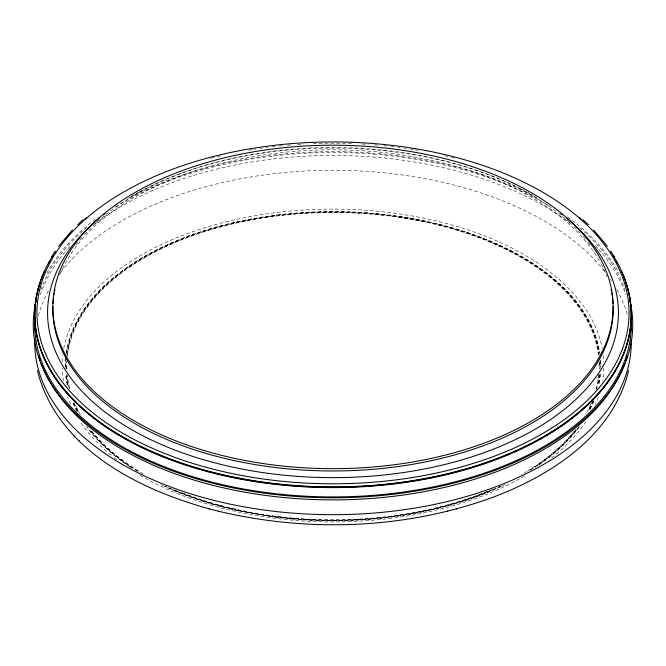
<?xml version="1.0" encoding="UTF-8"?>
<svg xmlns="http://www.w3.org/2000/svg" width="666" height="666" viewBox="0 0 666 666"><rect width="100%" height="100%" fill="white"/><g stroke="black" fill="none" stroke-linecap="round" stroke-linejoin="round"><path stroke-width="0.5" stroke-dasharray="3.33 2.5" d="M59.74 274.808L62.113 269.33M62.413 268.748C86.597 219.905 137.687 191.059 188.253 173.035L196.603 170.255C284.715 142.982 381.285 142.982 469.397 170.255L477.747 173.035C526.523 190.326 575.457 217.857 600.832 263.32M601.34 264.219L603.587 268.748M603.887 269.33L606.934 276.656M600.049 374.259A267.416 154.387 0 0 1 598.418 384.998M593.564 400.907A267.416 154.387 0 0 1 588.727 411.322M578.546 427.331A267.416 154.387 0 0 1 534.823 467.465M501.29 486.163A267.416 154.387 0 0 1 164.71 486.163M131.177 467.465A267.416 154.387 0 0 1 87.454 427.331M77.273 411.322A267.416 154.387 0 0 1 72.436 400.907M67.582 384.998A267.416 154.387 0 0 1 65.951 374.259M65.593 367.074A267.416 154.387 0 0 1 65.876 358.999M66.6 352.722A267.416 154.387 0 0 1 333 211.788A267.416 154.387 0 0 1 599.4 352.722M600.249 360.789A267.416 154.387 0 0 1 600.407 367.074M600.399 374.259A267.765 154.595 0 0 1 598.767 385.006M593.905 400.949A267.765 154.595 0 0 1 589.069 411.372M579.478 426.573A267.765 154.595 0 0 1 537.37 466.058M505.119 484.598A267.765 154.595 0 0 1 164.485 486.313M163.586 485.889A267.765 154.595 0 0 1 160.881 484.598M130.153 467.082A267.765 154.595 0 0 1 86.522 426.573M76.931 411.372A267.765 154.595 0 0 1 72.094 400.949M67.233 385.006A267.765 154.595 0 0 1 65.601 374.259M65.235 367.066A267.765 154.595 0 0 1 65.601 358.083M66.25 352.697A267.765 154.595 0 0 1 333 211.58A267.765 154.595 0 0 1 599.75 352.697M600.541 359.873A267.765 154.595 0 0 1 600.765 367.066M75.666 245.279A280.161 161.746 0 0 1 77.922 242.332M79.687 240.135A280.161 161.746 0 0 1 82.751 236.505M84.657 234.357A280.161 161.746 0 0 1 92.141 226.606M92.857 225.916A280.161 161.746 0 0 1 115.276 207.434M116.051 206.885A280.161 161.746 0 0 1 556.743 211.88M558.208 213.012A280.161 161.746 0 0 1 571.694 224.534M573.859 226.606A280.161 161.746 0 0 1 581.343 234.357M583.25 236.505A280.161 161.746 0 0 1 586.313 240.135M588.078 242.332A280.161 161.746 0 0 1 590.334 245.279M598.767 374.234A266.134 153.655 0 0 1 595.862 390.226M590.85 404.229A266.134 153.655 0 0 1 585.63 414.518M574.2 431.127A266.134 153.655 0 0 1 527.639 470.979M526.848 471.47A266.134 153.655 0 0 1 521.187 474.841M487.545 491.283A266.134 153.655 0 0 1 180.353 492.057M143.182 473.884A266.134 153.655 0 0 1 139.152 471.47M138.362 470.979A266.134 153.655 0 0 1 91.8 431.127M80.37 414.518A266.134 153.655 0 0 1 75.15 404.229M69.672 388.461A266.134 153.655 0 0 1 67.316 375.125M66.908 368.872A266.134 153.655 0 0 1 66.908 363.511M67.408 356.368A266.134 153.655 0 0 1 333 212.537A266.134 153.655 0 0 1 598.592 356.368M599.092 363.511A266.134 153.655 0 0 1 599.092 368.872M599.15 375.141A266.608 153.921 0 0 1 596.32 390.268M592.773 400.815A266.608 153.921 0 0 1 587.953 411.188M575.923 429.612A266.608 153.921 0 0 1 527.98 471.162M492.515 489.518A266.608 153.921 0 0 1 172.552 489.119M138.02 471.162A266.608 153.921 0 0 1 90.077 429.612M78.047 411.188A266.608 153.921 0 0 1 73.227 400.815M69.214 388.494A266.608 153.921 0 0 1 66.758 374.242M66.433 368.872A266.608 153.921 0 0 1 66.508 361.713M67.158 354.562A266.608 153.921 0 0 1 333 212.263A266.608 153.921 0 0 1 598.842 354.562M599.492 361.713A266.608 153.921 0 0 1 599.567 368.872M599.666 374.259A267.033 154.171 0 0 1 598.035 384.973M593.181 400.865A267.033 154.171 0 0 1 588.361 411.263M576.306 429.712A267.033 154.171 0 0 1 528.296 471.328M501.048 485.997A267.033 154.171 0 0 1 164.952 485.997M137.704 471.328A267.033 154.171 0 0 1 89.694 429.712M77.639 411.263A267.033 154.171 0 0 1 72.819 400.865M67.965 384.973A267.033 154.171 0 0 1 66.334 374.259M66.009 368.881A267.033 154.171 0 0 1 66.084 361.705M66.733 354.537A267.033 154.171 0 0 1 333 212.021A267.033 154.171 0 0 1 599.267 354.537M599.916 361.705A267.033 154.171 0 0 1 599.991 368.881M46.795 273.293A299.742 173.06 0 0 1 98.418 216.983M128.571 198.143A299.742 173.06 0 0 1 536.571 197.685M567.582 216.983A299.742 173.06 0 0 1 619.205 273.293M603.837 368.24A270.879 156.393 0 0 1 602.555 380.952M598.284 397.136A270.879 156.393 0 0 1 595.446 404.229M585.889 421.561A270.879 156.393 0 0 1 554.895 455.211M554.112 455.852A270.879 156.393 0 0 1 549.333 459.632M524.542 476.098A270.879 156.393 0 0 1 139.793 475.124M116.667 459.632A270.879 156.393 0 0 1 111.888 455.852M111.105 455.211A270.879 156.393 0 0 1 80.111 421.561M70.554 404.229A270.879 156.393 0 0 1 67.716 397.136M63.445 380.952A270.879 156.393 0 0 1 62.163 368.24M62.196 361.871A270.879 156.393 0 0 1 62.679 355.511M63.778 348.26A270.879 156.393 0 0 1 333 209.124A270.879 156.393 0 0 1 602.222 348.26M603.321 355.511A270.879 156.393 0 0 1 603.804 361.871M38.395 315.551A298.276 172.211 0 0 1 49.093 289.685M60.814 272.053A298.276 172.211 0 0 1 333 170.28A298.276 172.211 0 0 1 605.186 272.053M610.389 279.171A298.276 172.211 0 0 1 611.463 280.777M616.907 289.685A298.276 172.211 0 0 1 627.605 315.551M40.201 294.813A298.276 172.211 0 0 1 67.233 249.492M67.915 248.726A298.276 172.211 0 0 1 70.696 245.696M94.788 224.034A298.276 172.211 0 0 1 571.212 224.034M595.304 245.696A298.276 172.211 0 0 1 598.085 248.726M598.767 249.492A298.276 172.211 0 0 1 625.799 294.813M40.784 290.168A298.276 172.211 0 0 1 87.92 226.557M114.852 207.268A298.276 172.211 0 0 1 550.357 206.776M579.553 227.789A298.276 172.211 0 0 1 625.216 290.168M131.177 196.328A285.423 164.785 0 0 1 138.345 192.332M139.152 191.9A285.423 164.785 0 0 1 520.254 188.486M521.087 188.911A285.423 164.785 0 0 1 533.058 195.321M210.731 158.325A298.276 172.211 0 0 1 214.544 157.359M217.416 156.652A298.276 172.211 0 0 1 221.262 155.736M248.784 150.2A298.276 172.211 0 0 1 252.789 149.534M253.788 149.375A298.276 172.211 0 0 1 255.802 149.059M259.832 148.451A298.276 172.211 0 0 1 261.855 148.16M265.9 147.602A298.276 172.211 0 0 1 267.932 147.336M272.003 146.828A298.276 172.211 0 0 1 275.066 146.47M279.154 146.02A298.276 172.211 0 0 1 282.234 145.704M287.371 145.221A298.276 172.211 0 0 1 291.492 144.872M297.685 144.405A298.276 172.211 0 0 1 303.896 144.014M313.228 143.573A298.276 172.211 0 0 1 352.772 143.573M362.104 144.014A298.276 172.211 0 0 1 368.315 144.405M374.508 144.872A298.276 172.211 0 0 1 379.662 145.313M383.766 145.704A298.276 172.211 0 0 1 386.846 146.02M390.934 146.47A298.276 172.211 0 0 1 393.997 146.828M398.068 147.336A298.276 172.211 0 0 1 400.1 147.602M404.145 148.16A298.276 172.211 0 0 1 406.168 148.451M410.198 149.059A298.276 172.211 0 0 1 414.21 149.7M415.218 149.867A298.276 172.211 0 0 1 419.214 150.541M444.738 155.736A298.276 172.211 0 0 1 448.584 156.652M451.456 157.359A298.276 172.211 0 0 1 455.269 158.325"/><path stroke-width="1" d="M628.604 370.479C613.394 435.248 551.356 475.241 492.823 497.319C405.636 529.079 308.957 532.658 218.906 511.33L218.34 511.18M51.19 257.476L54.754 251.831M58.65 246.262L72.411 229.961M77.614 224.758L83.125 219.663M447.094 511.33L447.66 511.18M456.41 508.932L457.018 508.774M37.396 370.479C56.901 448.376 138.12 489.368 209.59 508.932M208.982 508.774L218.906 511.33M582.875 219.663L588.386 224.758M73.743 435.506L74.434 436.197M78.921 440.676L79.595 441.358M593.589 229.961L607.35 246.262M611.246 251.831L614.81 257.476M629.045 294.031A298.276 172.203 0 0 1 333 487.229A298.276 172.203 0 0 1 36.955 294.031M37.171 293.04A298.276 172.203 0 0 1 40.21 282.159M40.493 281.318A298.276 172.203 0 0 1 43.057 274.608M43.765 272.943A298.276 172.203 0 0 1 44.888 270.446M48.643 263.028A298.276 172.203 0 0 1 49.559 261.397M616.441 261.397A298.276 172.203 0 0 1 617.357 263.028M621.112 270.446A298.276 172.203 0 0 1 622.235 272.943M622.943 274.608A298.276 172.203 0 0 1 625.507 281.318M625.79 282.159A298.276 172.203 0 0 1 628.829 293.04M625.782 281.826A298.26 172.203 0 0 1 333 486.879A298.26 172.203 0 0 1 40.218 281.826M40.501 280.977A298.26 172.203 0 0 1 44.897 270.113M45.288 269.28A298.26 172.203 0 0 1 50.982 258.616M51.473 257.809A298.26 172.203 0 0 1 52.98 255.378M54.545 252.972A298.26 172.203 0 0 1 55.628 251.365M85.007 219.014A298.26 172.203 0 0 1 86.455 217.765M579.545 217.765A298.26 172.203 0 0 1 580.993 219.014M610.372 251.365A298.26 172.203 0 0 1 611.455 252.972M613.02 255.378A298.26 172.203 0 0 1 614.527 257.809M615.018 258.616A298.26 172.203 0 0 1 620.712 269.28M621.103 270.113A298.26 172.203 0 0 1 625.499 280.977M629.054 294.414A298.276 172.211 0 0 1 333 487.612A298.276 172.211 0 0 1 36.946 294.414M37.163 293.423A298.276 172.211 0 0 1 40.201 282.542M41.4 279.179A298.276 172.211 0 0 1 42.366 276.665M623.634 276.665A298.276 172.211 0 0 1 624.6 279.179M625.799 282.542A298.276 172.211 0 0 1 628.837 293.423M629.828 300.624A299.742 173.06 0 0 1 333 497.768A299.742 173.06 0 0 1 36.172 300.624M631.268 328.679A298.276 172.211 0 0 1 631.226 330.677M627.33 355.602A298.276 172.211 0 0 1 625.799 360.531M624.6 363.902A298.276 172.211 0 0 1 622.951 368.082M622.235 369.755A298.276 172.211 0 0 1 333 499.883A298.276 172.211 0 0 1 43.765 369.755M43.049 368.082A298.276 172.211 0 0 1 41.4 363.902M40.201 360.531A298.276 172.211 0 0 1 38.67 355.602M34.774 330.677A298.276 172.211 0 0 1 34.732 328.679M631.226 339.485A298.276 172.211 0 0 1 333 514.693A298.276 172.211 0 0 1 34.774 339.485M613.111 306.402A280.161 161.746 0 0 1 333 470.97A280.161 161.746 0 0 1 52.889 306.402M53.014 303.579A280.161 161.746 0 0 1 53.521 297.935M53.913 295.121A280.161 161.746 0 0 1 54.212 293.248M54.554 291.375A280.161 161.746 0 0 1 54.928 289.51M611.072 289.51A280.161 161.746 0 0 1 611.446 291.375M611.788 293.248A280.161 161.746 0 0 1 612.087 295.121M612.479 297.935A280.161 161.746 0 0 1 612.986 303.579M566.808 218.34A285.423 164.785 0 0 1 522.752 435.955A285.423 164.785 0 0 1 143.248 435.955A285.423 164.785 0 0 1 99.192 218.34M103.563 214.835A285.423 164.785 0 0 1 105.053 213.686M560.947 213.686A285.423 164.785 0 0 1 562.437 214.835M631.093 318.698A298.276 172.211 0 0 1 333 496.919A298.276 172.211 0 0 1 34.907 318.698M188.719 445.571A280.136 161.73 0 0 0 613.086 309.757A280.136 161.73 0 0 0 197.186 165.476A280.136 161.73 0 0 0 188.719 445.571M180.528 459.382A296.045 170.921 0 0 0 629.004 315.851A296.045 170.921 0 0 0 189.477 163.378A296.045 170.921 0 0 0 180.528 459.382"/></g></svg>
